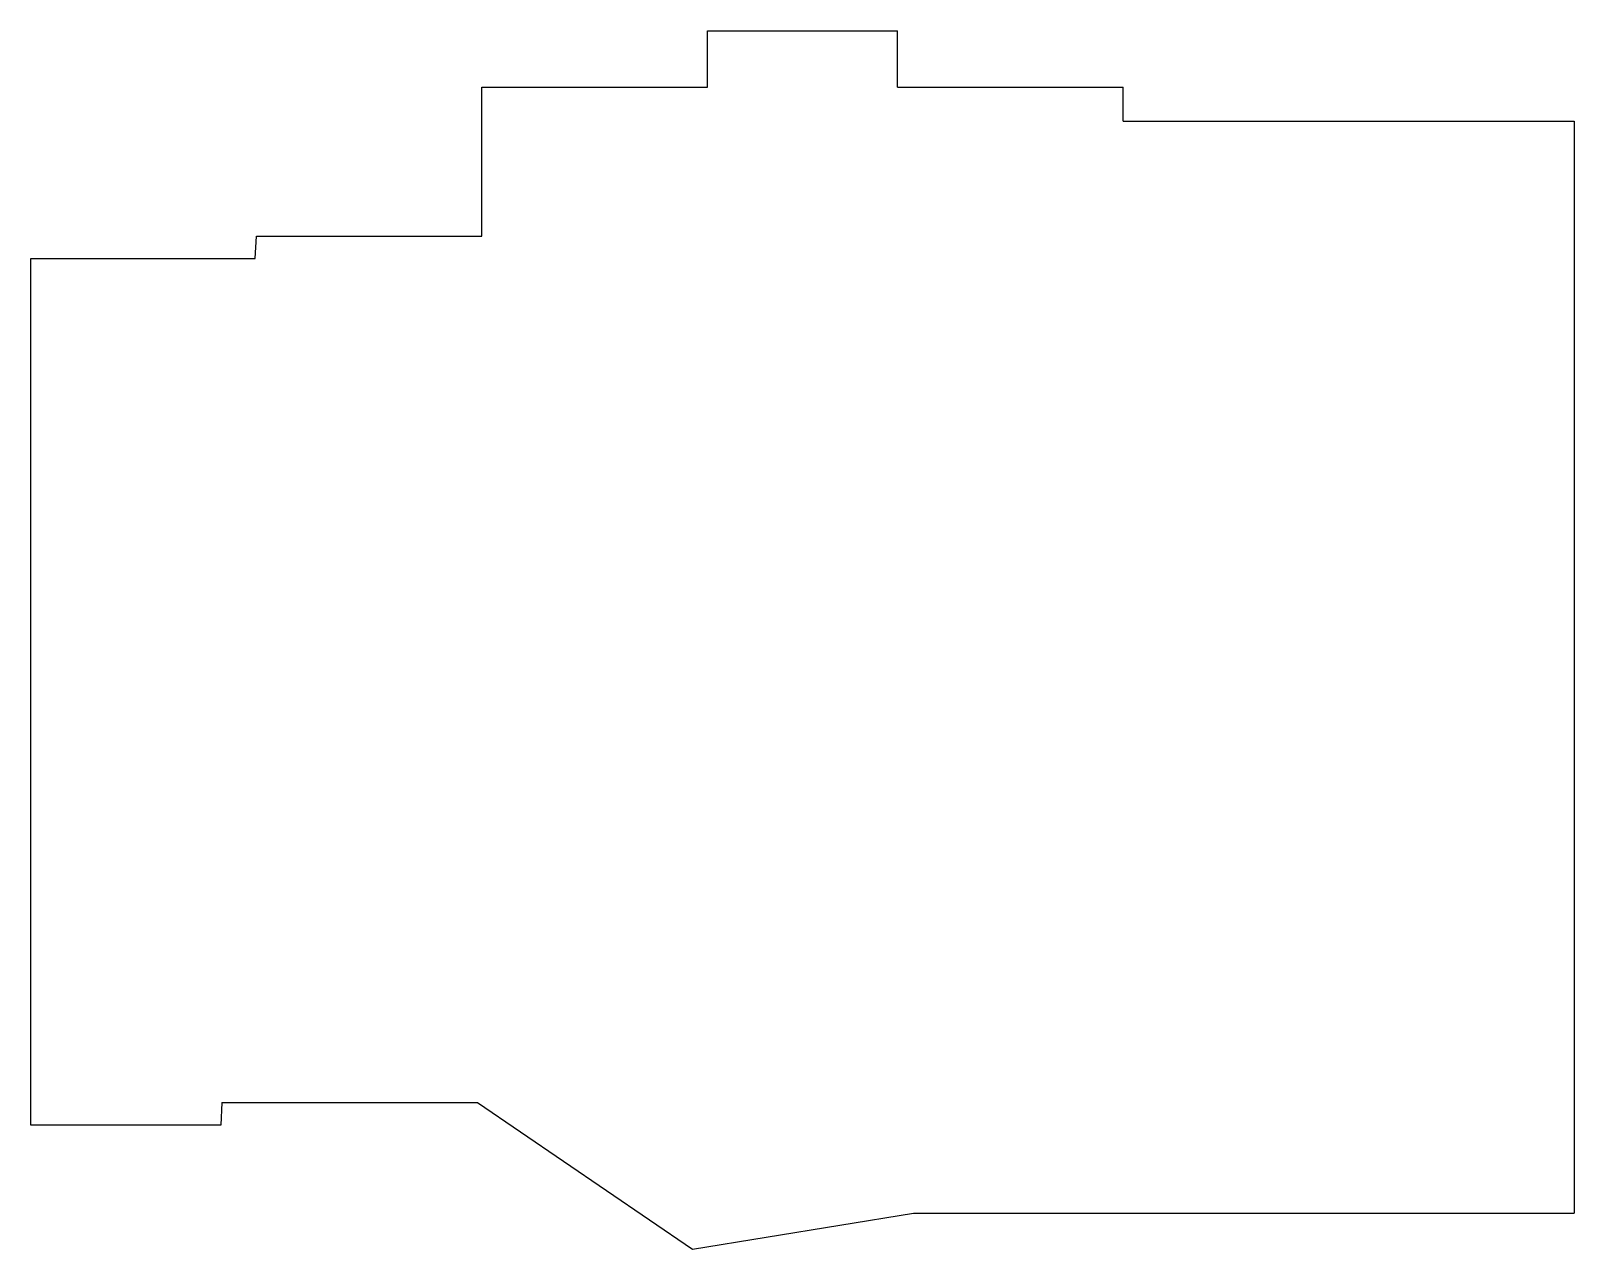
# Model space of a CAD drawing. Header units: millimetres. Extents: x 92 to 222, y -168 to -66.
import ezdxf

# ---------------------------------------------------------------- set-up
doc = ezdxf.new("R2010")
doc.units = ezdxf.units.MM

msp = doc.modelspace()

# ---------------------------------------------------------------- linework, layer by layer
for p, q in [((149, -70.56), (149, -65.81)), ((149, -65.81), (165, -65.81)), ((165, -70.56), (165, -65.81)), ((130, -83.1), (130, -70.56)), ((130, -70.56), (149, -70.56)), ((165, -70.56), (184, -70.56)), ((184, -73.41), (184, -70.56)), ((184, -73.41), (222, -73.41)), ((222, -73.41), (222, -165.41)), ((110.9, -85), (111, -83.1)), ((111, -83.1), (130, -83.1)), ((92, -158), (92, -85)), ((92, -85), (110.9, -85)), ((108.1, -156.1), (108, -158)), ((108.1, -156.1), (129.62, -156.1)), ((129.62, -156.1), (147.74, -168.44)), ((108, -158), (92, -158)), ((147.74, -168.44), (166.34, -165.41)), ((166.34, -165.41), (222, -165.41))]:
    msp.add_line(p, q)

doc.saveas('drawing.dxf')
